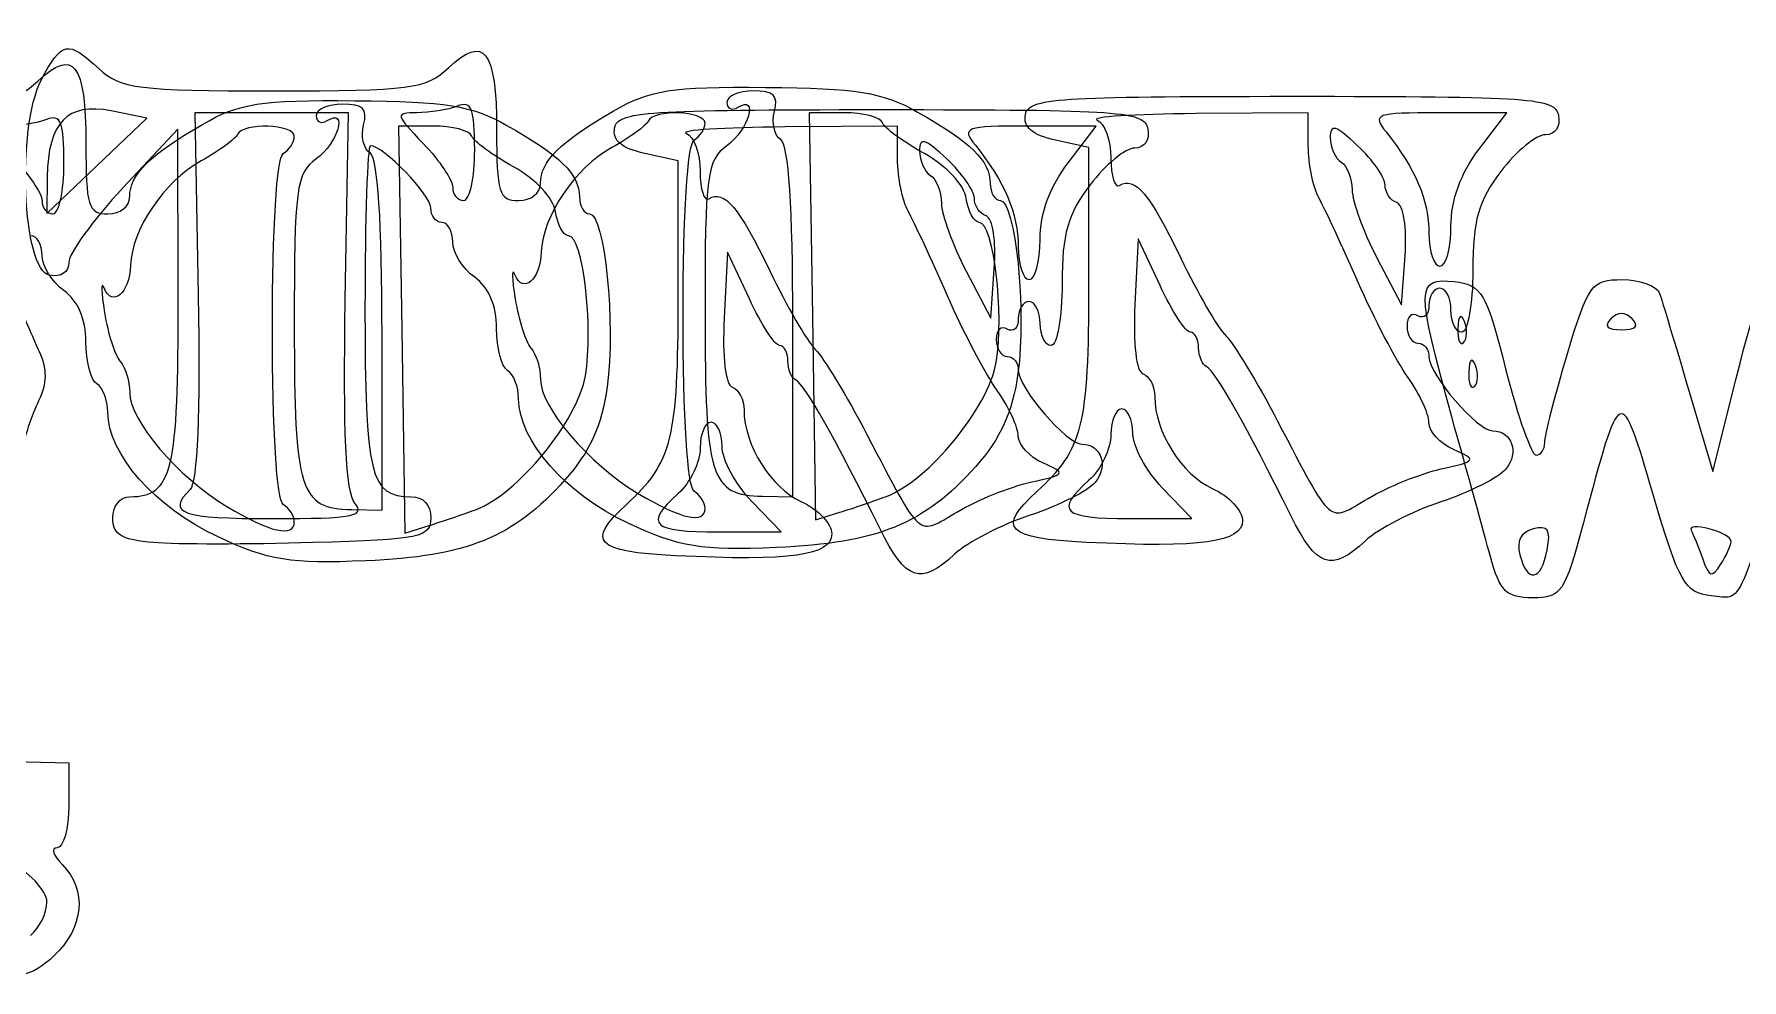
# Model space of a CAD drawing. Extents: x 2.03 to 5.39, y 7.1 to 8.91.
# Drawn here: x 2.988 to 3.507, y 7.572 to 7.86 of the extents above; entities that cross this region are included whole.
import ezdxf

# ---------------------------------------------------------------- set-up
doc = ezdxf.new("R2010")
doc.units = 0
doc.layers.add('Layer_1', color=7, linetype='CONTINUOUS')

msp = doc.modelspace()

# ---------------------------------------------------------------- linework, layer by layer
at = {"layer": 'Layer_1', "color": 7}
for p, q in [((3.022686, 7.834125), (3.011835, 7.836344)), ((3.011835, 7.836344), (3.011841, 7.836344)), ((3.007508, 7.819661), (3.022686, 7.834125)), ((3.06067, 7.835806), (3.037336, 7.835806)), ((3.037336, 7.835806), (3.03833, 7.780295)), ((3.084003, 7.835805), (3.06067, 7.835806)), ((3.083015, 7.778829), (3.084003, 7.835805)), ((3.109739, 7.831753), (3.099183, 7.831756)), ((3.099183, 7.831756), (3.10016, 7.769907)), ((3.25085, 7.831749), (3.216683, 7.831485)), ((3.234559, 7.835801), (3.224003, 7.835804)), ((3.224003, 7.835804), (3.22498, 7.773955)), ((3.25085, 7.821704), (3.25085, 7.831749)), ((3.311189, 7.831749), (3.290503, 7.831749)), ((3.302686, 7.820601), (3.311189, 7.831749)), ((3.37567, 7.835797), (3.341503, 7.835534)), ((3.37567, 7.825752), (3.37567, 7.835797)), ((3.436009, 7.835797), (3.415323, 7.835797)), ((3.427506, 7.824649), (3.436009, 7.835797)), ((3.032083, 7.830797), (3.015543, 7.813064)), ((3.032209, 7.779726), (3.032083, 7.830797)), ((3.309003, 7.825267), (3.298818, 7.827504)), ((3.122336, 7.824487), (3.122336, 7.824487)), ((3.184184, 7.821219), (3.173998, 7.823456)), ((3.184184, 7.779772), (3.184184, 7.821219)), ((3.309003, 7.78382), (3.309003, 7.825267)), ((2.992331, 7.805196), (3.007508, 7.819661)), ((2.992443, 7.81633), (2.992331, 7.805196)), ((2.997517, 7.820439), (2.997517, 7.820439)), ((3.402565, 7.808498), (3.402565, 7.808498)), ((3.277745, 7.80445), (3.277745, 7.80445)), ((3.419003, 7.801316), (3.419003, 7.801316)), ((3.294183, 7.797267), (3.294183, 7.797267)), ((3.324003, 7.797464), (3.322981, 7.777527)), ((3.330623, 7.783297), (3.324003, 7.797464)), ((3.199183, 7.793416), (3.198161, 7.773479)), ((3.205803, 7.779249), (3.199183, 7.793416)), ((3.396503, 7.791733), (3.404003, 7.777464)), ((3.404003, 7.777464), (3.405065, 7.792387)), ((3.271683, 7.787685), (3.279183, 7.773416)), ((3.279183, 7.773416), (3.280245, 7.788339)), ((3.22498, 7.773955), (3.225956, 7.712105)), ((3.10016, 7.769907), (3.101136, 7.708057)), ((3.219003, 7.71913), (3.219003, 7.772267)), ((3.219003, 7.772267), (3.219003, 7.772267)), ((3.423128, 7.772374), (3.423128, 7.772374)), ((3.474136, 7.773129), (3.474136, 7.773129)), ((3.094183, 7.715082), (3.094183, 7.768219)), ((3.094183, 7.768219), (3.094183, 7.768219)), ((3.426461, 7.759041), (3.426461, 7.759041)), ((3.498568, 7.726749), (3.5057, 7.755082)), ((3.491194, 7.751749), (3.498568, 7.726749)), ((3.416091, 7.727579), (3.416091, 7.727579)), ((3.291272, 7.723531), (3.291271, 7.723531)), ((3.085923, 7.717158), (3.085923, 7.717158)), ((3.21543, 7.708416), (3.206473, 7.717765)), ((3.206473, 7.717765), (3.206473, 7.717765)), ((3.209836, 7.719257), (3.219003, 7.71913)), ((3.247439, 7.719215), (3.24744, 7.719215)), ((3.34025, 7.712464), (3.331293, 7.721813)), ((3.331293, 7.721813), (3.331293, 7.721813)), ((3.085016, 7.715209), (3.094183, 7.715082)), ((3.122619, 7.715167), (3.12262, 7.715167)), ((3.192336, 7.7156), (3.192336, 7.7156)), ((3.225956, 7.712105), (3.233313, 7.714396)), ((3.321293, 7.712464), (3.34025, 7.712464)), ((3.370358, 7.713377), (3.370358, 7.713377)), ((3.067516, 7.711552), (3.067516, 7.711552)), ((3.101136, 7.708057), (3.108493, 7.710348)), ((3.196473, 7.708416), (3.21543, 7.708416)), ((3.245539, 7.709329), (3.245538, 7.709329)), ((3.024837, 7.705165), (3.024837, 7.705165)), ((3.448246, 7.70296), (3.448246, 7.70296)), ((3.504133, 7.705527), (3.504133, 7.705527)), ((3.431031, 7.700916), (3.43103, 7.700916)), ((2.977605, 7.638733), (2.999003, 7.63827)), ((2.999003, 7.63827), (2.999003, 7.625366)), ((2.992337, 7.595934), (2.992337, 7.595934))]:
    msp.add_line(p, q, dxfattribs=at)
for points in [[(2.990612, 7.845684), (2.996774, 7.857601), (2.998733, 7.857984), (3.008236, 7.84913)], [(3.114375, 7.849479), (3.125238, 7.859685), (3.129003, 7.854826), (3.129003, 7.8306)], [(2.989555, 7.845431), (3.000419, 7.855637), (3.004184, 7.850778), (3.004184, 7.826552)], [(3.008236, 7.84913), (3.014671, 7.843135), (3.019999, 7.842464), (3.061149, 7.842464)], [(3.061149, 7.842464), (3.103079, 7.842464), (3.107532, 7.84305), (3.114375, 7.849479)], [(2.936329, 7.838415), (2.978259, 7.838415), (2.982712, 7.839002), (2.989555, 7.845431)], [(2.99317, 7.786421), (2.984913, 7.787997), (2.983053, 7.831068), (2.990612, 7.845684)], [(3.164423, 7.836281), (3.175586, 7.842765), (3.181859, 7.843746), (3.210696, 7.843519)], [(3.207024, 7.842464), (3.202613, 7.842464), (3.199003, 7.840875), (3.199003, 7.838933)], [(3.213401, 7.836173), (3.214676, 7.841051), (3.213245, 7.842464), (3.207024, 7.842464)], [(3.210696, 7.843519), (3.23844, 7.843301), (3.246224, 7.842039), (3.256942, 7.836018)], [(3.011841, 7.836344), (2.998661, 7.83904), (2.992599, 7.832786), (2.992443, 7.81633)], [(3.039604, 7.832233), (3.050766, 7.838716), (3.057039, 7.839698), (3.085876, 7.839471)], [(3.082204, 7.838415), (3.077793, 7.838415), (3.074183, 7.836827), (3.074183, 7.834885)], [(3.077516, 7.833415), (3.0839, 7.837361), (3.080802, 7.82652), (3.074183, 7.821749)], [(3.088581, 7.832125), (3.089856, 7.837003), (3.088425, 7.838415), (3.082204, 7.838415)], [(3.085876, 7.839471), (3.11362, 7.839253), (3.121404, 7.837991), (3.132122, 7.83197)], [(3.117064, 7.83782), (3.114164, 7.836707), (3.108633, 7.835797), (3.104773, 7.835797)], [(3.122336, 7.824487), (3.122336, 7.837121), (3.121402, 7.839485), (3.117064, 7.83782)], [(3.142337, 7.814368), (3.142337, 7.821037), (3.148208, 7.826862), (3.164423, 7.836281)], [(3.164877, 7.831221), (3.165834, 7.836186), (3.174081, 7.836749), (3.245851, 7.836749)], [(3.192336, 7.83266), (3.192336, 7.836364), (3.176734, 7.83694), (3.175114, 7.833297)], [(3.202336, 7.837464), (3.20872, 7.841409), (3.205622, 7.830568), (3.199003, 7.825797)], [(3.199003, 7.838933), (3.199003, 7.836992), (3.200503, 7.83633), (3.202336, 7.837464)], [(3.245851, 7.836749), (3.319305, 7.836749), (3.325851, 7.836278), (3.326883, 7.830915)], [(3.289697, 7.835269), (3.290654, 7.840234), (3.298901, 7.840797), (3.370671, 7.840797)], [(3.370671, 7.840797), (3.444125, 7.840797), (3.45067, 7.840326), (3.451703, 7.834964)], [(2.992244, 7.833772), (2.989344, 7.832659), (2.983813, 7.831749), (2.979954, 7.831749)], [(2.997517, 7.820439), (2.997517, 7.833073), (2.996582, 7.835437), (2.992244, 7.833772)], [(3.017517, 7.81032), (3.017517, 7.816989), (3.023389, 7.822814), (3.039604, 7.832233)], [(3.067516, 7.828612), (3.067516, 7.832316), (3.051914, 7.832892), (3.050294, 7.829249)], [(3.074183, 7.834885), (3.074183, 7.832944), (3.075683, 7.832282), (3.077516, 7.833415)], [(3.090559, 7.823595), (3.088566, 7.824827), (3.087676, 7.828665), (3.088581, 7.832125)], [(3.104773, 7.835797), (3.0981, 7.835797), (3.098195, 7.835339), (3.106713, 7.826448)], [(3.121405, 7.828767), (3.120794, 7.830407), (3.115544, 7.831751), (3.109739, 7.831753)], [(3.132122, 7.83197), (3.148169, 7.822958), (3.154184, 7.817055), (3.154184, 7.81032)], [(3.175114, 7.833297), (3.174503, 7.831922), (3.169503, 7.828281), (3.164003, 7.825206)], [(3.173998, 7.823456), (3.16693, 7.825009), (3.164138, 7.827385), (3.164877, 7.831221)], [(3.216683, 7.831485), (3.197891, 7.831341), (3.184391, 7.830465), (3.186683, 7.829541)], [(3.189003, 7.827464), (3.190836, 7.828597), (3.192336, 7.830935), (3.192336, 7.83266)], [(3.215379, 7.827643), (3.213386, 7.828875), (3.212496, 7.832713), (3.213401, 7.836173)], [(3.246225, 7.832815), (3.245614, 7.834455), (3.240364, 7.835799), (3.234559, 7.835801)], [(3.259003, 7.823382), (3.252586, 7.82693), (3.246836, 7.831175), (3.246225, 7.832815)], [(3.256942, 7.836018), (3.272989, 7.827006), (3.279003, 7.821103), (3.279003, 7.814368)], [(3.290503, 7.831749), (3.27124, 7.831749), (3.270139, 7.831348), (3.2745, 7.825915)], [(3.298818, 7.827504), (3.29175, 7.829057), (3.288958, 7.831433), (3.289697, 7.835269)], [(3.341503, 7.835534), (3.322711, 7.835389), (3.309211, 7.834514), (3.311503, 7.833589)], [(3.311503, 7.833589), (3.313795, 7.832665), (3.31567, 7.827444), (3.31567, 7.821989)], [(3.39067, 7.825797), (3.384007, 7.832056), (3.382336, 7.832546), (3.382336, 7.828241)], [(3.415323, 7.835797), (3.39606, 7.835797), (3.394959, 7.835396), (3.39932, 7.829964)], [(3.451703, 7.834964), (3.452375, 7.831471), (3.450789, 7.82913), (3.447751, 7.82913)], [(3.004184, 7.826552), (3.004184, 7.807304), (3.004874, 7.805082), (3.01085, 7.805082)], [(3.050294, 7.829249), (3.049683, 7.827874), (3.044683, 7.824233), (3.039183, 7.821158)], [(3.064183, 7.823415), (3.066016, 7.824549), (3.067516, 7.826887), (3.067516, 7.828612)], [(3.106713, 7.826448), (3.111639, 7.821306), (3.11567, 7.815306), (3.11567, 7.813114)], [(3.134183, 7.819334), (3.127766, 7.822882), (3.122016, 7.827127), (3.121405, 7.828767)], [(3.129003, 7.8306), (3.129003, 7.811352), (3.129693, 7.80913), (3.13567, 7.80913)], [(3.18567, 7.77413), (3.18567, 7.804717), (3.187015, 7.826235), (3.189003, 7.827464)], [(3.186683, 7.829541), (3.188975, 7.828617), (3.19085, 7.823396), (3.19085, 7.817941)], [(3.219003, 7.772267), (3.219003, 7.806934), (3.217744, 7.826182), (3.215379, 7.827643)], [(3.26585, 7.821749), (3.259187, 7.828008), (3.257516, 7.828498), (3.257516, 7.824193)], [(3.2745, 7.825915), (3.283427, 7.814796), (3.287516, 7.805124), (3.287516, 7.795127)], [(3.326883, 7.830915), (3.327555, 7.827423), (3.325969, 7.825082), (3.322931, 7.825082)], [(3.382336, 7.828241), (3.382336, 7.82528), (3.383836, 7.82193), (3.38567, 7.820797)], [(3.39932, 7.829964), (3.408247, 7.818844), (3.412336, 7.809172), (3.412336, 7.799175)], [(3.447751, 7.82913), (3.44496, 7.82913), (3.43885, 7.824114), (3.434173, 7.817982)], [(2.981893, 7.8224), (2.986819, 7.817258), (2.99085, 7.811258), (2.99085, 7.809066)], [(3.039183, 7.821158), (3.027908, 7.814855), (3.018125, 7.800372), (3.01776, 7.789446)], [(3.06085, 7.770082), (3.06085, 7.800669), (3.062195, 7.822187), (3.064183, 7.823415)], [(3.074183, 7.821749), (3.06807, 7.817343), (3.067516, 7.81312), (3.067516, 7.770872)], [(3.090645, 7.825797), (3.089742, 7.825797), (3.089003, 7.803597), (3.089003, 7.776464)], [(3.094183, 7.768219), (3.094183, 7.802886), (3.092924, 7.822134), (3.090559, 7.823595)], [(3.109003, 7.806862), (3.109003, 7.810871), (3.094532, 7.825797), (3.090645, 7.825797)], [(3.119003, 7.80913), (3.120836, 7.80913), (3.122336, 7.816041), (3.122336, 7.824487)], [(3.164003, 7.825206), (3.152728, 7.818903), (3.142945, 7.80442), (3.14258, 7.793494)], [(3.199003, 7.825797), (3.19289, 7.821391), (3.192336, 7.817168), (3.192336, 7.77492)], [(3.254058, 7.80587), (3.252293, 7.809054), (3.25085, 7.816179), (3.25085, 7.821704)], [(3.257516, 7.824193), (3.257516, 7.821232), (3.259016, 7.817882), (3.26085, 7.816749)], [(3.271735, 7.809697), (3.271121, 7.813863), (3.265723, 7.819666), (3.259003, 7.823382)], [(3.274183, 7.809779), (3.274183, 7.812056), (3.270433, 7.817443), (3.26585, 7.821749)], [(3.322931, 7.825082), (3.32014, 7.825082), (3.31403, 7.820066), (3.309353, 7.813934)], [(3.31567, 7.821989), (3.31567, 7.816533), (3.316866, 7.812809), (3.318329, 7.813713)], [(3.378878, 7.809918), (3.377113, 7.813102), (3.37567, 7.820227), (3.37567, 7.825752)], [(3.38567, 7.820797), (3.387503, 7.819664), (3.389003, 7.815871), (3.389003, 7.812369)], [(3.399003, 7.813827), (3.399003, 7.816105), (3.395253, 7.821491), (3.39067, 7.825797)], [(3.419003, 7.801316), (3.419003, 7.809242), (3.421975, 7.817397), (3.427506, 7.824649)], [(2.994183, 7.805082), (2.996017, 7.805082), (2.997517, 7.811993), (2.997517, 7.820439)], [(3.146915, 7.805649), (3.146302, 7.809815), (3.140903, 7.815617), (3.134183, 7.819334)], [(3.19085, 7.817941), (3.19085, 7.812485), (3.192046, 7.808761), (3.193509, 7.809665)], [(3.26085, 7.816749), (3.262683, 7.815616), (3.264183, 7.811823), (3.264183, 7.808321)], [(3.294183, 7.797267), (3.294183, 7.805194), (3.297155, 7.813349), (3.302686, 7.820601)], [(3.318329, 7.813713), (3.322971, 7.816583), (3.327399, 7.811318), (3.336912, 7.791616)], [(3.434173, 7.817982), (3.427374, 7.809069), (3.42567, 7.803056), (3.42567, 7.787982)], [(3.015543, 7.813064), (3.006446, 7.803312), (2.999004, 7.793077), (2.999004, 7.79032)], [(3.01085, 7.805082), (3.014689, 7.805082), (3.017517, 7.807304), (3.017517, 7.81032)], [(3.11567, 7.813114), (3.11567, 7.810923), (3.11717, 7.80913), (3.119003, 7.80913)], [(3.13567, 7.80913), (3.139508, 7.80913), (3.142337, 7.811352), (3.142337, 7.814368)], [(3.154184, 7.81032), (3.154184, 7.807439), (3.155576, 7.805082), (3.157277, 7.805082)], [(3.193509, 7.809665), (3.198152, 7.812535), (3.202579, 7.80727), (3.212092, 7.787568)], [(3.279003, 7.814368), (3.279003, 7.811487), (3.280395, 7.80913), (3.282097, 7.80913)], [(3.309353, 7.813934), (3.302554, 7.805021), (3.30085, 7.799008), (3.30085, 7.783934)], [(3.389003, 7.812369), (3.389003, 7.808867), (3.392378, 7.799581), (3.396503, 7.791733)], [(3.402565, 7.808498), (3.400606, 7.809152), (3.399003, 7.811549), (3.399003, 7.813827)], [(2.99085, 7.809066), (2.99085, 7.806875), (2.99235, 7.805082), (2.994183, 7.805082)], [(3.112337, 7.802464), (3.110503, 7.802464), (3.109003, 7.804443), (3.109003, 7.806862)], [(3.150877, 7.798415), (3.149284, 7.798415), (3.147501, 7.80167), (3.146915, 7.805649)], [(3.266006, 7.780202), (3.261199, 7.791136), (3.255822, 7.802687), (3.254058, 7.80587)], [(3.264183, 7.808321), (3.264183, 7.804819), (3.267558, 7.795533), (3.271683, 7.787685)], [(3.275697, 7.802464), (3.274104, 7.802464), (3.272321, 7.805719), (3.271735, 7.809697)], [(3.277745, 7.80445), (3.275786, 7.805104), (3.274183, 7.807501), (3.274183, 7.809779)], [(3.282097, 7.80913), (3.286641, 7.80913), (3.290057, 7.775574), (3.287445, 7.756586)], [(3.390826, 7.78425), (3.386019, 7.795184), (3.380642, 7.806735), (3.378878, 7.809918)], [(3.405065, 7.792387), (3.405674, 7.800944), (3.404608, 7.807818), (3.402565, 7.808498)], [(3.11567, 7.796533), (3.11567, 7.799795), (3.11417, 7.802464), (3.112337, 7.802464)], [(3.157277, 7.805082), (3.161821, 7.805082), (3.165237, 7.771525), (3.162625, 7.752538)], [(3.280804, 7.759924), (3.283331, 7.774882), (3.28002, 7.802464), (3.275697, 7.802464)], [(3.280245, 7.788339), (3.280854, 7.796896), (3.279788, 7.80377), (3.277745, 7.80445)], [(3.41567, 7.78913), (3.417503, 7.78913), (3.419003, 7.794614), (3.419003, 7.801316)], [(2.99085, 7.792485), (2.99085, 7.795747), (2.98935, 7.798415), (2.987517, 7.798415)], [(3.122337, 7.785797), (3.11867, 7.78844), (3.11567, 7.793271), (3.11567, 7.796533)], [(3.155984, 7.755876), (3.158511, 7.770834), (3.155201, 7.798415), (3.150877, 7.798415)], [(3.287516, 7.795127), (3.287516, 7.789603), (3.289016, 7.785082), (3.29085, 7.785082)], [(3.29085, 7.785082), (3.292683, 7.785082), (3.294183, 7.790566), (3.294183, 7.797267)], [(3.412336, 7.799175), (3.412336, 7.793651), (3.413836, 7.78913), (3.41567, 7.78913)], [(2.997517, 7.781749), (2.99385, 7.784392), (2.99085, 7.789223), (2.99085, 7.792485)], [(2.999004, 7.79032), (2.999004, 7.787345), (2.996633, 7.785761), (2.99317, 7.786421)], [(3.14258, 7.793494), (3.142297, 7.784996), (3.13703, 7.780502), (3.134513, 7.78661)], [(3.336912, 7.791616), (3.342006, 7.781067), (3.348197, 7.770412), (3.35067, 7.767939)], [(3.009693, 7.782562), (3.008745, 7.784865), (3.008815, 7.781499), (3.009849, 7.775082)], [(3.01776, 7.789446), (3.017477, 7.780948), (3.012211, 7.776454), (3.009693, 7.782562)], [(3.129003, 7.770258), (3.129003, 7.777168), (3.126628, 7.782704), (3.122337, 7.785797)], [(3.134513, 7.78661), (3.133564, 7.788913), (3.133634, 7.785547), (3.134669, 7.77913)], [(3.212092, 7.787568), (3.217186, 7.777019), (3.223377, 7.766364), (3.22585, 7.763891)], [(3.419277, 7.743416), (3.408367, 7.782642), (3.408425, 7.785804), (3.420018, 7.78447)], [(3.420018, 7.78447), (3.428464, 7.783498), (3.4297, 7.781385), (3.435745, 7.757582)], [(3.42567, 7.787982), (3.42567, 7.777614), (3.42417, 7.76913), (3.422337, 7.76913)], [(3.454325, 7.762223), (3.46077, 7.783863), (3.461665, 7.785082), (3.471097, 7.785082)], [(3.471097, 7.785082), (3.476577, 7.785082), (3.481681, 7.783207), (3.48244, 7.780916)], [(3.5057, 7.755082), (3.512296, 7.781289), (3.513508, 7.783495), (3.521841, 7.78447)], [(2.983185, 7.779168), (2.985008, 7.774564), (2.988067, 7.767422), (2.989981, 7.763297)], [(3.004184, 7.76621), (3.004184, 7.77312), (3.001809, 7.778656), (2.997517, 7.781749)], [(3.017575, 7.71913), (3.030502, 7.71913), (3.032341, 7.726745), (3.032209, 7.779726)], [(3.03833, 7.780295), (3.038966, 7.744717), (3.038069, 7.723529), (3.03583, 7.72129)], [(3.16835, 7.716679), (3.182403, 7.729437), (3.184184, 7.736531), (3.184184, 7.779772)], [(3.214969, 7.765082), (3.213569, 7.765082), (3.209444, 7.771457), (3.205803, 7.779249)], [(3.281131, 7.751354), (3.277619, 7.756286), (3.270813, 7.769267), (3.266006, 7.780202)], [(3.29317, 7.720727), (3.307223, 7.733485), (3.309003, 7.740579), (3.309003, 7.78382)], [(3.30085, 7.783934), (3.30085, 7.773566), (3.29935, 7.765082), (3.297517, 7.765082)], [(3.339789, 7.76913), (3.338388, 7.76913), (3.334263, 7.775505), (3.330623, 7.783297)], [(3.405951, 7.755402), (3.402439, 7.760334), (3.395633, 7.773315), (3.390826, 7.78425)], [(3.41567, 7.782464), (3.413837, 7.782464), (3.412337, 7.780125), (3.412337, 7.777267)], [(3.419003, 7.775797), (3.419003, 7.779464), (3.417503, 7.782464), (3.41567, 7.782464)], [(3.48244, 7.780916), (3.483199, 7.778624), (3.487139, 7.765499), (3.491194, 7.751749)], [(3.009849, 7.775082), (3.010885, 7.768666), (3.013033, 7.761991), (3.014623, 7.760249)], [(3.085923, 7.717158), (3.083196, 7.720445), (3.082324, 7.738941), (3.083015, 7.778829)], [(3.089003, 7.776464), (3.089003, 7.725509), (3.090561, 7.71913), (3.103003, 7.71913)], [(3.134669, 7.77913), (3.135704, 7.772714), (3.137852, 7.766039), (3.139443, 7.764297)], [(3.189003, 7.720797), (3.187015, 7.722026), (3.18567, 7.743544), (3.18567, 7.77413)], [(3.192336, 7.77492), (3.192336, 7.724839), (3.194023, 7.719476), (3.209836, 7.719257)], [(3.29085, 7.778416), (3.289017, 7.778416), (3.287517, 7.776077), (3.287517, 7.773219)], [(3.294184, 7.771749), (3.294184, 7.775416), (3.292684, 7.778416), (3.29085, 7.778416)], [(3.322981, 7.777527), (3.322369, 7.765589), (3.323372, 7.757119), (3.325481, 7.756416)], [(3.409003, 7.77413), (3.40717, 7.775263), (3.40567, 7.773853), (3.40567, 7.770994)], [(3.412337, 7.777267), (3.412337, 7.774409), (3.410837, 7.772997), (3.409003, 7.77413)], [(3.422337, 7.76913), (3.420503, 7.76913), (3.419003, 7.77213), (3.419003, 7.775797)], [(3.423128, 7.772374), (3.422063, 7.775033), (3.421274, 7.774243), (3.421114, 7.77036)], [(3.474136, 7.773129), (3.471978, 7.775288), (3.469724, 7.775288), (3.467565, 7.773129)], [(3.064183, 7.716749), (3.062195, 7.717978), (3.06085, 7.739496), (3.06085, 7.770082)], [(3.067516, 7.770872), (3.067516, 7.720791), (3.069203, 7.715428), (3.085016, 7.715209)], [(3.132337, 7.757464), (3.130503, 7.758597), (3.129003, 7.764354), (3.129003, 7.770258)], [(3.198161, 7.773479), (3.197549, 7.76154), (3.198552, 7.753071), (3.200661, 7.752368)], [(3.284184, 7.770082), (3.28235, 7.771215), (3.28085, 7.769804), (3.28085, 7.766946)], [(3.287517, 7.773219), (3.287517, 7.770361), (3.286017, 7.768949), (3.284184, 7.770082)], [(3.297517, 7.765082), (3.295684, 7.765082), (3.294184, 7.768082), (3.294184, 7.771749)], [(3.342336, 7.764408), (3.342336, 7.767005), (3.34119, 7.76913), (3.339789, 7.76913)], [(3.40567, 7.770994), (3.40567, 7.768136), (3.40717, 7.765797), (3.409003, 7.765797)], [(3.421114, 7.77036), (3.420969, 7.766846), (3.421757, 7.764877), (3.422864, 7.765985)], [(3.422864, 7.765985), (3.423972, 7.767093), (3.42409, 7.769968), (3.423128, 7.772374)], [(3.467565, 7.773129), (3.465406, 7.770971), (3.466533, 7.769844), (3.470851, 7.769844)], [(3.470851, 7.769844), (3.475168, 7.769844), (3.476295, 7.770971), (3.474136, 7.773129)], [(3.007517, 7.753416), (3.005684, 7.754549), (3.004184, 7.760306), (3.004184, 7.76621)], [(3.139443, 7.764297), (3.141034, 7.762555), (3.142336, 7.758272), (3.142336, 7.754778)], [(3.217516, 7.76036), (3.217516, 7.762957), (3.21637, 7.765082), (3.214969, 7.765082)], [(3.22585, 7.763891), (3.228323, 7.761418), (3.235369, 7.749799), (3.241507, 7.738072)], [(3.28085, 7.766946), (3.28085, 7.764087), (3.28235, 7.761749), (3.284184, 7.761749)], [(3.344836, 7.758575), (3.343461, 7.759186), (3.342336, 7.761811), (3.342336, 7.764408)], [(3.35067, 7.767939), (3.353143, 7.765466), (3.360189, 7.753848), (3.366327, 7.74212)], [(3.409003, 7.765797), (3.410837, 7.765797), (3.412339, 7.763922), (3.412341, 7.76163)], [(2.989981, 7.763297), (2.992427, 7.758028), (2.992381, 7.753566), (2.989826, 7.748297)], [(3.014623, 7.760249), (3.016214, 7.758507), (3.017516, 7.754224), (3.017516, 7.75073)], [(3.220016, 7.754527), (3.218641, 7.755138), (3.217516, 7.757763), (3.217516, 7.76036)], [(3.24744, 7.719215), (3.260304, 7.724019), (3.278486, 7.746204), (3.280804, 7.759924)], [(3.284184, 7.761749), (3.286017, 7.761749), (3.287519, 7.759874), (3.287521, 7.757582)], [(3.370358, 7.713377), (3.357041, 7.740259), (3.347323, 7.75747), (3.344836, 7.758575)], [(3.412341, 7.76163), (3.412347, 7.756221), (3.427047, 7.73913), (3.431694, 7.73913)], [(3.426461, 7.759041), (3.425396, 7.7617), (3.424607, 7.76091), (3.424447, 7.757027)], [(3.426198, 7.752652), (3.427306, 7.753759), (3.427424, 7.756634), (3.426461, 7.759041)], [(3.447518, 7.735556), (3.447518, 7.73765), (3.450581, 7.74965), (3.454325, 7.762223)], [(3.01085, 7.744839), (3.01085, 7.748423), (3.00935, 7.752282), (3.007517, 7.753416)], [(3.12262, 7.715167), (3.135484, 7.719971), (3.153666, 7.742156), (3.155984, 7.755876)], [(3.13567, 7.748887), (3.13567, 7.752471), (3.13417, 7.756331), (3.132337, 7.757464)], [(3.142336, 7.754778), (3.142336, 7.746244), (3.156953, 7.729125), (3.171865, 7.720195)], [(3.245538, 7.709329), (3.232221, 7.736211), (3.222503, 7.753421), (3.220016, 7.754527)], [(3.287445, 7.756586), (3.285838, 7.744898), (3.282134, 7.736743), (3.274595, 7.728291)], [(3.287521, 7.757582), (3.287528, 7.752173), (3.302227, 7.735082), (3.306875, 7.735082)], [(3.325481, 7.756416), (3.327418, 7.75577), (3.329003, 7.752666), (3.329003, 7.749517)], [(3.412336, 7.741625), (3.412336, 7.74427), (3.409463, 7.75047), (3.405951, 7.755402)], [(3.424447, 7.757027), (3.424303, 7.753513), (3.42509, 7.751544), (3.426198, 7.752652)], [(3.435745, 7.757582), (3.439354, 7.743374), (3.443479, 7.731749), (3.444912, 7.731749)], [(3.480377, 7.720082), (3.470448, 7.753732), (3.470619, 7.753807), (3.45919, 7.710916)], [(2.989826, 7.748297), (2.987825, 7.744172), (2.985294, 7.736672), (2.9842, 7.731632)], [(3.017516, 7.75073), (3.017516, 7.742196), (3.032133, 7.725077), (3.047045, 7.716147)], [(3.168969, 7.71107), (3.150089, 7.71983), (3.13567, 7.736205), (3.13567, 7.748887)], [(3.162625, 7.752538), (3.161018, 7.740849), (3.157314, 7.732694), (3.149775, 7.724242)], [(3.200661, 7.752368), (3.202598, 7.751722), (3.204184, 7.748617), (3.204184, 7.745469)], [(3.287516, 7.737577), (3.287516, 7.740222), (3.284643, 7.746422), (3.281131, 7.751354)], [(3.329003, 7.749517), (3.329003, 7.738923), (3.337269, 7.725741), (3.346503, 7.721607)], [(3.525609, 7.751521), (3.505866, 7.683329), (3.507883, 7.687923), (3.498172, 7.689047)], [(3.044149, 7.707022), (3.025269, 7.715782), (3.01085, 7.732157), (3.01085, 7.744839)], [(3.204184, 7.745469), (3.204184, 7.734875), (3.212449, 7.721693), (3.221684, 7.717559)], [(3.319003, 7.745797), (3.31717, 7.745797), (3.31567, 7.742279), (3.31567, 7.73798)], [(3.322336, 7.738479), (3.322336, 7.742504), (3.320836, 7.745797), (3.319003, 7.745797)], [(3.43103, 7.700916), (3.429154, 7.707791), (3.423865, 7.726916), (3.419277, 7.743416)], [(3.194183, 7.741749), (3.19235, 7.741749), (3.19085, 7.738231), (3.19085, 7.733932)], [(3.197516, 7.734431), (3.197516, 7.738456), (3.196016, 7.741749), (3.194183, 7.741749)], [(3.241507, 7.738072), (3.258501, 7.705602), (3.256605, 7.707219), (3.269065, 7.714571)], [(3.31567, 7.73798), (3.31567, 7.733681), (3.31267, 7.727449), (3.309003, 7.72413)], [(3.331293, 7.721813), (3.326367, 7.726955), (3.322336, 7.734455), (3.322336, 7.738479)], [(3.366327, 7.74212), (3.383321, 7.70965), (3.381425, 7.711267), (3.393885, 7.718619)], [(3.419836, 7.733443), (3.415711, 7.735298), (3.412336, 7.73898), (3.412336, 7.741625)], [(3.431694, 7.73913), (3.437574, 7.73913), (3.439855, 7.732507), (3.4357, 7.7275)], [(3.19085, 7.733932), (3.19085, 7.729633), (3.18785, 7.723401), (3.184183, 7.720082)], [(3.206473, 7.717765), (3.201547, 7.722907), (3.197516, 7.730407), (3.197516, 7.734431)], [(3.295016, 7.729395), (3.290891, 7.73125), (3.287516, 7.734932), (3.287516, 7.737577)], [(3.306875, 7.735082), (3.312754, 7.735082), (3.315036, 7.728459), (3.310881, 7.723452)], [(3.416091, 7.727579), (3.426843, 7.729962), (3.427007, 7.730219), (3.419836, 7.733443)], [(3.444912, 7.731749), (3.446345, 7.731749), (3.447518, 7.733462), (3.447518, 7.735556)], [(3.274595, 7.728291), (3.258962, 7.710765), (3.244799, 7.705008), (3.214074, 7.703693)], [(3.291271, 7.723531), (3.302023, 7.725914), (3.302187, 7.726171), (3.295016, 7.729395)], [(3.393885, 7.718619), (3.399914, 7.722176), (3.409907, 7.726208), (3.416091, 7.727579)], [(3.4357, 7.7275), (3.433568, 7.724931), (3.424678, 7.720455), (3.415943, 7.717554)], [(3.149775, 7.724242), (3.134142, 7.706716), (3.119979, 7.70096), (3.089254, 7.699645)], [(3.269065, 7.714571), (3.275094, 7.718128), (3.285087, 7.72216), (3.291272, 7.723531)], [(3.310881, 7.723452), (3.308748, 7.720883), (3.299858, 7.716407), (3.291124, 7.713506)], [(3.309003, 7.72413), (3.298567, 7.714686), (3.300908, 7.712464), (3.321293, 7.712464)], [(3.012337, 7.712665), (3.012337, 7.71632), (3.014613, 7.71913), (3.017575, 7.71913)], [(3.03583, 7.72129), (3.028591, 7.714052), (3.033135, 7.712464), (3.061078, 7.712464)], [(3.061078, 7.712464), (3.085416, 7.712464), (3.089222, 7.713183), (3.085923, 7.717158)], [(3.103003, 7.71913), (3.106717, 7.71913), (3.109003, 7.716669), (3.109003, 7.712672)], [(3.171865, 7.720195), (3.185043, 7.712303), (3.192336, 7.710666), (3.192336, 7.7156)], [(3.184183, 7.720082), (3.173747, 7.710638), (3.176089, 7.708416), (3.196473, 7.708416)], [(3.192336, 7.7156), (3.192336, 7.717325), (3.190836, 7.719664), (3.189003, 7.720797)], [(3.221684, 7.717559), (3.226725, 7.715301), (3.23085, 7.710912), (3.23085, 7.707803)], [(3.233313, 7.714396), (3.237359, 7.715656), (3.243716, 7.717824), (3.247439, 7.719215)], [(3.30817, 7.705237), (3.28382, 7.706435), (3.280829, 7.709524), (3.29317, 7.720727)], [(3.346503, 7.721607), (3.351545, 7.71935), (3.35567, 7.71496), (3.35567, 7.711851)], [(3.415943, 7.717554), (3.407209, 7.714653), (3.396887, 7.709321), (3.393006, 7.705705)], [(3.498172, 7.689047), (3.489993, 7.689994), (3.488472, 7.692645), (3.480377, 7.720082)], [(3.024837, 7.705165), (3.015044, 7.705975), (3.012337, 7.7076), (3.012337, 7.712665)], [(3.047045, 7.716147), (3.060223, 7.708255), (3.067516, 7.706618), (3.067516, 7.711552)], [(3.067516, 7.711552), (3.067516, 7.713277), (3.066016, 7.715616), (3.064183, 7.716749)], [(3.109003, 7.712672), (3.109003, 7.706747), (3.106038, 7.706127), (3.07317, 7.705172)], [(3.108493, 7.710348), (3.112539, 7.711608), (3.118896, 7.713776), (3.122619, 7.715167)], [(3.18335, 7.701189), (3.159, 7.702387), (3.15601, 7.705475), (3.16835, 7.716679)], [(3.291124, 7.713506), (3.282389, 7.710605), (3.272068, 7.705273), (3.268186, 7.701657)], [(3.35567, 7.711851), (3.35567, 7.705257), (3.343163, 7.703516), (3.30817, 7.705237)], [(3.393006, 7.705705), (3.382691, 7.696095), (3.378159, 7.69763), (3.370358, 7.713377)], [(3.089254, 7.699645), (3.066134, 7.698655), (3.060032, 7.699651), (3.044149, 7.707022)], [(3.214074, 7.703693), (3.190954, 7.702703), (3.184852, 7.703699), (3.168969, 7.71107)], [(3.23085, 7.707803), (3.23085, 7.701209), (3.218343, 7.699468), (3.18335, 7.701189)], [(3.268186, 7.701657), (3.257871, 7.692047), (3.253339, 7.693582), (3.245539, 7.709329)], [(3.444022, 7.709339), (3.440275, 7.708359), (3.438869, 7.705633), (3.43996, 7.701461)], [(3.45919, 7.710916), (3.453588, 7.689891), (3.45258, 7.688416), (3.443818, 7.688416)], [(3.448246, 7.70296), (3.449426, 7.709135), (3.448514, 7.710514), (3.444022, 7.709339)], [(3.497513, 7.709383), (3.493843, 7.710343), (3.491362, 7.710143), (3.491999, 7.708938)], [(3.491999, 7.708938), (3.492635, 7.707734), (3.494218, 7.703791), (3.495516, 7.700176)], [(3.504133, 7.705527), (3.504155, 7.706688), (3.501182, 7.708423), (3.497513, 7.709383)], [(3.07317, 7.705172), (3.053462, 7.704599), (3.031712, 7.704596), (3.024837, 7.705165)], [(3.43996, 7.701461), (3.442251, 7.6927), (3.446429, 7.693455), (3.448246, 7.70296)], [(3.500979, 7.698509), (3.502685, 7.701208), (3.504105, 7.704366), (3.504133, 7.705527)], [(3.443818, 7.688416), (3.435811, 7.688416), (3.433943, 7.690242), (3.431031, 7.700916)], [(3.495516, 7.700176), (3.497493, 7.694668), (3.498379, 7.694398), (3.500979, 7.698509)], [(2.999003, 7.625366), (2.999003, 7.618269), (2.997396, 7.612462), (2.995432, 7.612462)], [(2.992337, 7.595934), (2.992337, 7.599305), (2.986876, 7.605175), (2.979837, 7.60937)], [(2.995432, 7.612462), (2.993467, 7.612462), (2.994217, 7.610105), (2.997098, 7.607224)], [(2.997098, 7.607224), (3.004647, 7.599675), (3.003545, 7.588093), (2.994465, 7.579563)], [(2.987337, 7.585797), (2.990087, 7.58808), (2.992337, 7.592641), (2.992337, 7.595934)], [(2.994465, 7.579563), (2.987686, 7.573195), (2.983519, 7.572304), (2.964469, 7.573148)]]:
    msp.add_open_spline(points, degree=3, dxfattribs=at)

doc.saveas('drawing.dxf')
